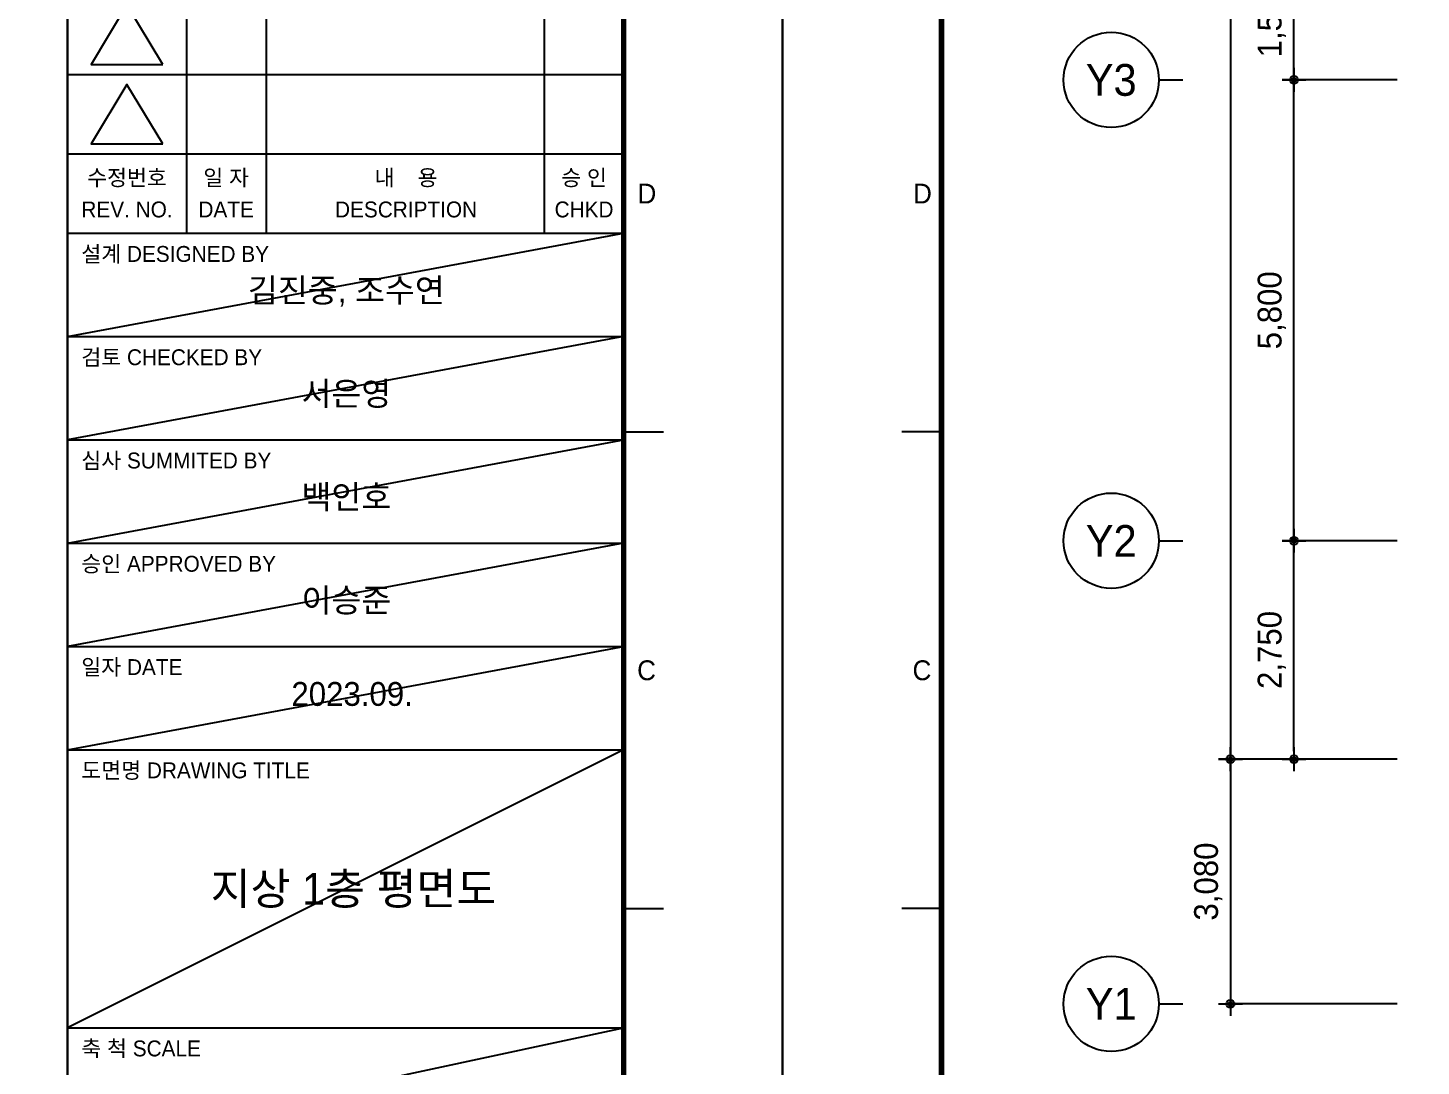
# Model space of a CAD drawing. Header units: millimetres. Extents: x 0 to 1390178, y 0 to 110113.
# Drawn here: x 494502 to 512036, y 9717 to 22786 of the extents above; entities that cross this region are included whole.
import ezdxf
from ezdxf.enums import TextEntityAlignment as Align
from ezdxf.xclip import XClip

# ---------------------------------------------------------------- set-up
doc = ezdxf.new("R2010")
doc.units = ezdxf.units.MM
doc.header["$LTSCALE"] = 100
doc.header["$XCLIPFRAME"] = 0
doc.layers.get('DEFPOINTS').update_dxf_attribs({"color": 145})
for name, color, linetype in [('AA-BORD-TEXT', 3, 'Continuous'), ('AA-XXXX-DIMS', 7, 'Continuous'), ('DIM', 7, 'Continuous'), ('X - SHEET$0$AA-BORD-FORM', 7, 'Continuous'), ('X - SHEET$0$AA-BORD-TEXT', 3, 'Continuous')]:
    doc.layers.add(name, color=color, linetype=linetype)
doc.layers.add('X - SHEET$0$DEFPOINT', color=165, linetype='Continuous', plot=False)
doc.styles.add('HAUD01', font='Dotum.ttf')
doc.styles.get("Standard").update_dxf_attribs({"font": 'Dotum.ttf'})
doc.styles.add('X - SHEET$0$HAUD01', font='Dotum.ttf')
doc.dimstyles.new('HAUD-100', dxfattribs={"dimscale": 100, "dimtxt": 3, "dimasz": 1, "dimexe": 0, "dimexo": 3, "dimgap": 1, "dimtad": 1, "dimdec": 0, "dimdsep": 46, "dimlunit": 6, "dimtxsty": 'HAUD01', "dimblk": 'DIMDOT', "dimcen": 2.5, "dimdle": 1.5, "dimclrd": 7, "dimclre": 7, "dimclrt": 3, "dimadec": 0, "dimazin": 0, "dimtfac": 1, "dimtdec": 0, "dimtix": 1, "dimtmove": 2, "dimatfit": 3, "dimfxl": 1, "dimtvp": 1, "dimtolj": 1, "dimtzin": 0, "dimarcsym": 0})

# ---------------------------------------------------------------- blocks, each defined once
blk = doc.blocks.new('X - SHEET$0$HAUDsheetV')
at = {"layer": 'X - SHEET$0$AA-BORD-FORM', "color": 2}
for p, q in [((751, 577), (751, 17)), ((21, 177), (16, 177)), ((821, 177), (826, 177)), ((21, 117), (16, 117)), ((821, 117), (826, 117))]:
    blk.add_line(p, q, dxfattribs=at)
at = {"layer": 'X - SHEET$0$AA-BORD-FORM', "color": 3}
for p, q in [((766, 232), (766, 222)), ((776, 232), (776, 222)), ((811, 232), (811, 222)), ((751, 222), (821, 222)), ((766, 222), (766, 212)), ((776, 222), (776, 212)), ((811, 222), (811, 212)), ((751, 212), (821, 212)), ((766, 212), (766, 202)), ((776, 212), (776, 202)), ((811, 212), (811, 202)), ((751, 202), (821, 202)), ((751, 189), (821, 189)), ((751, 176), (821, 176)), ((751, 163), (821, 163)), ((751, 150), (821, 150)), ((751, 137), (821, 137)), ((751, 102), (821, 102))]:
    blk.add_line(p, q, dxfattribs=at)
at = {"layer": 'X - SHEET$0$AA-BORD-FORM', "color": 1}
blk.add_lwpolyline([(1, 0), (841, 0), (841, 594), (1, 594)], close=True, dxfattribs=at)
at = {"layer": 'X - SHEET$0$AA-BORD-FORM', "color": 2, "const_width": 0.682}
blk.add_lwpolyline([(21, 17), (21, 577), (821, 577), (821, 17)], close=True, dxfattribs=at)
at = {"layer": 'X - SHEET$0$AA-BORD-FORM', "color": 7}
for points in [[(763, 223.24), (758.5, 230.74), (754, 223.24)], [(763, 213.24), (758.5, 220.74), (754, 213.24)]]:
    blk.add_lwpolyline(points, close=True, dxfattribs=at)
at = {"layer": 'X - SHEET$0$AA-BORD-TEXT', "color": 3, "style": 'X - SHEET$0$HAUD01'}
for s, p in [('수정번호', (758.5, 209)), ('일 자', (770.98, 209)), ('내    용', (793.62, 209)), ('승 인', (816.02, 209)), ('REV. NO.', (758.5, 205)), ('DATE', (770.98, 205)), ('DESCRIPTION', (793.62, 205)), ('CHKD', (816.02, 205))]:
    blk.add_text(s, height=2, rotation=360, dxfattribs=at).set_placement(p, align=Align.MIDDLE_CENTER)
at = {"layer": 'X - SHEET$0$AA-BORD-TEXT', "color": 7, "style": 'X - SHEET$0$HAUD01'}
for s, p in [('D', (18.61, 207)), ('D', (823.93, 207)), ('C', (18.54, 147)), ('C', (823.88, 147))]:
    blk.add_text(s, height=2.5, dxfattribs=at).set_placement(p, align=Align.MIDDLE_CENTER)
at = {"layer": 'X - SHEET$0$AA-BORD-TEXT', "color": 3, "style": 'X - SHEET$0$HAUD01'}
for s, p in [('설계 DESIGNED BY', (752.75, 198.4)), ('검토 CHECKED BY', (752.75, 185.4)), ('심사 SUMMITED BY', (752.75, 172.4)), ('승인 APPROVED BY', (752.75, 159.4)), ('일자 DATE', (752.75, 146.4)), ('도면명 DRAWING TITLE', (752.75, 133.4)), ('축 척 SCALE', (752.75, 98.4))]:
    blk.add_text(s, height=2, rotation=360, dxfattribs=at).set_placement(p)
for tag, p in [('PJCode', (786, 567.94)), ('작성자', (786.11, 194.82)), ('검토자', (786.11, 181.82)), ('최종검토자', (786.11, 168.82)), ('승인자', (786.11, 155.82)), ('일자', (786.83, 144.02)), ('개정번호', (812, 65.92))]:
    blk.add_attdef(tag, text='', height=3, dxfattribs=at).set_placement(p, align=Align.MIDDLE_CENTER)
at = {"layer": 'X - SHEET$0$AA-BORD-TEXT', "color": 3, "lineweight": 30, "flags": 104}
blk.add_attdef('PJTitle', text='', height=4, dxfattribs=at).set_placement((787.25, 536.62), align=Align.MIDDLE_CENTER)
blk = doc.blocks.new('X - SHEET')
at = {"layer": 'X - SHEET$0$DEFPOINT'}
for p, q in [((75000, 18900), (82000, 20200)), ((82000, 18900), (75000, 17600)), ((75000, 16300), (82000, 17600)), ((82000, 16300), (75000, 15000)), ((75000, 13700), (82000, 15000)), ((82000, 13700), (75000, 10200)), ((75000, 8700), (82000, 10200))]:
    blk.add_line(p, q, dxfattribs=at)
ref = blk.add_blockref('X - SHEET$0$HAUDsheetV', (-100, 0), dxfattribs=dict(xscale=100, yscale=100, zscale=100))
ref.add_attrib('작성자', '김진중, 조수연', dxfattribs={"layer": 'X - SHEET$0$AA-BORD-TEXT', "color": 3, "height": 300, "style": 'X - SHEET$0$HAUD01'}).set_placement((78511, 19482), align=Align.MIDDLE_CENTER)
ref.add_attrib('검토자', '서은영', dxfattribs={"layer": 'X - SHEET$0$AA-BORD-TEXT', "color": 3, "height": 300, "style": 'X - SHEET$0$HAUD01'}).set_placement((78511, 18182), align=Align.MIDDLE_CENTER)
ref.add_attrib('최종검토자', '백인호', dxfattribs={"layer": 'X - SHEET$0$AA-BORD-TEXT', "color": 3, "height": 300, "style": 'X - SHEET$0$HAUD01'}).set_placement((78511, 16882), align=Align.MIDDLE_CENTER)
ref.add_attrib('승인자', '이승준', dxfattribs={"layer": 'X - SHEET$0$AA-BORD-TEXT', "color": 3, "height": 300, "style": 'X - SHEET$0$HAUD01'}).set_placement((78511, 15582), align=Align.MIDDLE_CENTER)
ref.add_attrib('일자', '2023.09.', dxfattribs={"layer": 'X - SHEET$0$AA-BORD-TEXT', "color": 3, "height": 300, "style": 'X - SHEET$0$HAUD01'}).set_placement((78583, 14402), align=Align.MIDDLE_CENTER)
blk = doc.blocks.new('DIMDOT')
at = {"layer": 'AA-XXXX-DIMS'}
for p, q in [((-1.5, 0), (1.5, 0)), ((0, -1.5), (0, 1.5))]:
    blk.add_line(p, q, dxfattribs=at)
for radius in [0.5, 0.25]:
    blk.add_circle((0, 0), radius, dxfattribs=at)
blk = doc.blocks.new('*D350')
at = {"color": 7, "lineweight": -2, "transparency": 16777216}
for p, q in [((-55653, 32171), (-57753, 32171)), ((-57753, 32071), (-57753, -3629)), ((-55653, -3729), (-57753, -3729))]:
    blk.add_line(p, q, dxfattribs=at)
at = {"layer": 'DEFPOINTS', "color": 0, "transparency": 16777216}
for p in [(-55353, 32171, 0), (-57753, -3729), (-55353, -3729, 0)]:
    blk.add_point(p, dxfattribs=at)
at = {"color": 7, "lineweight": -2, "transparency": 16777216, "xscale": 100, "yscale": 100, "zscale": 100}
for p, rotation in [((-57753, 32171), 90), ((-57753, -3729), 270)]:
    blk.add_blockref('DIMDOT', p, dxfattribs=dict(at, rotation=rotation))
at = {"color": 3, "transparency": 16777216, "insert": (-58032, 14221), "char_height": 300, "attachment_point": 5, "rotation": 90, "style": 'HAUD01'}
blk.add_mtext('\\A1;35,900', dxfattribs=at)
blk = doc.blocks.new('*D353')
at = {"color": 7, "lineweight": -2, "transparency": 16777216}
for p, q in [((-55653, 6371), (-56953, 6371)), ((-56953, 4921), (-56953, 6271)), ((-55653, 4821), (-56953, 4821))]:
    blk.add_line(p, q, dxfattribs=at)
at = {"layer": 'DEFPOINTS', "color": 0, "transparency": 16777216}
for p in [(-56953, 6371), (-55353, 6371, 0), (-55353, 4821, 0)]:
    blk.add_point(p, dxfattribs=at)
at = {"color": 7, "lineweight": -2, "transparency": 16777216, "xscale": 100, "yscale": 100, "zscale": 100}
for p, rotation in [((-56953, 6371), 90), ((-56953, 4821), 270)]:
    blk.add_blockref('DIMDOT', p, dxfattribs=dict(at, rotation=rotation))
at = {"color": 3, "transparency": 16777216, "insert": (-57232, 5596), "char_height": 300, "attachment_point": 5, "rotation": 90, "style": 'HAUD01'}
blk.add_mtext('\\A1;1,550', dxfattribs=at)
blk = doc.blocks.new('*D354')
at = {"color": 7, "lineweight": -2, "transparency": 16777216}
for p, q in [((-55653, 4821), (-56953, 4821)), ((-56953, -879), (-56953, 4721)), ((-55653, -979), (-56953, -979))]:
    blk.add_line(p, q, dxfattribs=at)
at = {"layer": 'DEFPOINTS', "color": 0, "transparency": 16777216}
for p in [(-56953, 4821), (-55353, 4821, 0), (-55353, -979, 0)]:
    blk.add_point(p, dxfattribs=at)
at = {"color": 7, "lineweight": -2, "transparency": 16777216, "xscale": 100, "yscale": 100, "zscale": 100}
for p, rotation in [((-56953, 4821), 90), ((-56953, -979), 270)]:
    blk.add_blockref('DIMDOT', p, dxfattribs=dict(at, rotation=rotation))
at = {"color": 3, "transparency": 16777216, "insert": (-57232, 1921), "char_height": 300, "attachment_point": 5, "rotation": 90, "style": 'HAUD01'}
blk.add_mtext('\\A1;5,800', dxfattribs=at)
blk = doc.blocks.new('*D355')
at = {"color": 7, "lineweight": -2, "transparency": 16777216}
for p, q in [((-55653, -979), (-56953, -979)), ((-56953, -3629), (-56953, -1079)), ((-55653, -3729), (-56953, -3729))]:
    blk.add_line(p, q, dxfattribs=at)
at = {"layer": 'DEFPOINTS', "color": 0, "transparency": 16777216}
for p in [(-56953, -979), (-55353, -979, 0), (-55353, -3729, 0)]:
    blk.add_point(p, dxfattribs=at)
at = {"color": 7, "lineweight": -2, "transparency": 16777216, "xscale": 100, "yscale": 100, "zscale": 100}
for p, rotation in [((-56953, -979), 90), ((-56953, -3729), 270)]:
    blk.add_blockref('DIMDOT', p, dxfattribs=dict(at, rotation=rotation))
at = {"color": 3, "transparency": 16777216, "insert": (-57232, -2354), "char_height": 300, "attachment_point": 5, "rotation": 90, "style": 'HAUD01'}
blk.add_mtext('\\A1;2,750', dxfattribs=at)
blk = doc.blocks.new('*D381')
at = {"color": 7, "lineweight": -2, "transparency": 16777216}
for p, q in [((-55653, -3729), (-57753, -3729)), ((-57753, -3829), (-57753, -6709)), ((-55653, -6809), (-57753, -6809))]:
    blk.add_line(p, q, dxfattribs=at)
at = {"layer": 'DEFPOINTS', "color": 0, "transparency": 16777216}
for p in [(-55353, -3729, 0), (-57753, -6809), (-55353, -6809)]:
    blk.add_point(p, dxfattribs=at)
at = {"color": 7, "lineweight": -2, "transparency": 16777216, "xscale": 100, "yscale": 100, "zscale": 100}
for p, rotation in [((-57753, -3729), 90), ((-57753, -6809), 270)]:
    blk.add_blockref('DIMDOT', p, dxfattribs=dict(at, rotation=rotation))
at = {"color": 3, "transparency": 16777216, "insert": (-58032, -5269), "char_height": 300, "attachment_point": 5, "rotation": 90, "style": 'HAUD01'}
blk.add_mtext('\\A1;3,080', dxfattribs=at)
blk = doc.blocks.new('X - 평면도$0$A$C9949ff83')
at = {"layer": 'DEFPOINTS'}
for points in [[(0, 59400), (84000, 59400), (84000, 0), (0, 0)], [(2000, 1700), (75000, 1700), (75000, 57700), (2000, 57700)]]:
    blk.add_lwpolyline(points, close=True, dxfattribs=at)
blk = doc.blocks.new('X - 평면도', base_point=(-475.4, -286.7))
for p in [(649249.9, 15892.4), (775249.9, 15892.4)]:
    blk.add_blockref('X - 평면도$0$A$C9949ff83', p)
blk = doc.blocks.new('지상부 치수 1')
at = {"layer": 'DIM'}
for p, q in [((-58653, 4820.9), (-58353, 4820.9)), ((-58653, -979.1), (-58353, -979.1)), ((-58653, -6809.1), (-58353, -6809.1))]:
    blk.add_line(p, q, dxfattribs=at)
for centre in [(-59253, 4820.9), (-59253, -979.1), (-59253, -6809.1)]:
    blk.add_circle(centre, 600, dxfattribs=at)
at = {"layer": 'DIM', "style": 'HAUD01'}
for s, p in [('Y3', (-59253, 4820.9)), ('Y2', (-59253, -979.1)), ('Y1', (-59253, -6809.1))]:
    blk.add_text(s, height=400, dxfattribs=at).set_placement(p, align=Align.MIDDLE)
for base, p1, p2, angle, picture, middle in [((-57753, -3729.1, 0), (-55353, 32170.9), (-55353, -3729.1), 90, '*D350', (-58032.1, 14220.9, 0)), ((-56953, 6370.9, 0), (-55353, 4820.9), (-55353, 6370.9), 270, '*D353', (-57232.1, 5595.9, 0)), ((-56953, 4820.9, 0), (-55353, -979.1), (-55353, 4820.9), 270, '*D354', (-57232.1, 1920.9, 0)), ((-56953, -979.1, 0), (-55353, -3729.1), (-55353, -979.1), 270, '*D355', (-57232.1, -2354.1, 0)), ((-57753, -6809.1, 0), (-55353, -3729.1, 0), (-55353, -6809.1, 0), 90, '*D381', (-58032.1, -5269.1, 0))]:
    dim = blk.add_linear_dim(base=base, p1=p1, p2=p2, angle=angle, dimstyle='HAUD-100')
    dim.commit()
    dim.dimension.update_dxf_attribs({"geometry": picture, "text_midpoint": middle})

msp = doc.modelspace()

# ---------------------------------------------------------------- block references
ref = msp.add_blockref('X - 평면도', (-229725.3, -16179.1))
XClip(ref).set_block_clipping_path([(649249.9173510048, 15892.4063044181), (733249.9173510048, 75292.406304418)])

# ---------------------------------------------------------------- next in the draw order: block references
ref = msp.add_blockref('X - 평면도', (-271725.3, -16179.1))
XClip(ref).set_block_clipping_path([(775249.9173510048, 15892.4063044167), (859249.9173510048, 75292.4063044167)])

# ---------------------------------------------------------------- next in the draw order: texts
at = {"layer": 'AA-BORD-TEXT', "style": 'HAUD01'}
msp.add_text('지상 1층 평면도', height=400, dxfattribs=at).set_placement((498600, 11950), align=Align.MIDDLE_CENTER)

# ---------------------------------------------------------------- next in the draw order: block references
for name, p in [('X - SHEET', (420000, 0)), ('X - SHEET', (504000, 0)), ('지상부 치수 1', (567389.3, 17309.8))]:
    msp.add_blockref(name, p)

doc.saveas('drawing.dxf')
